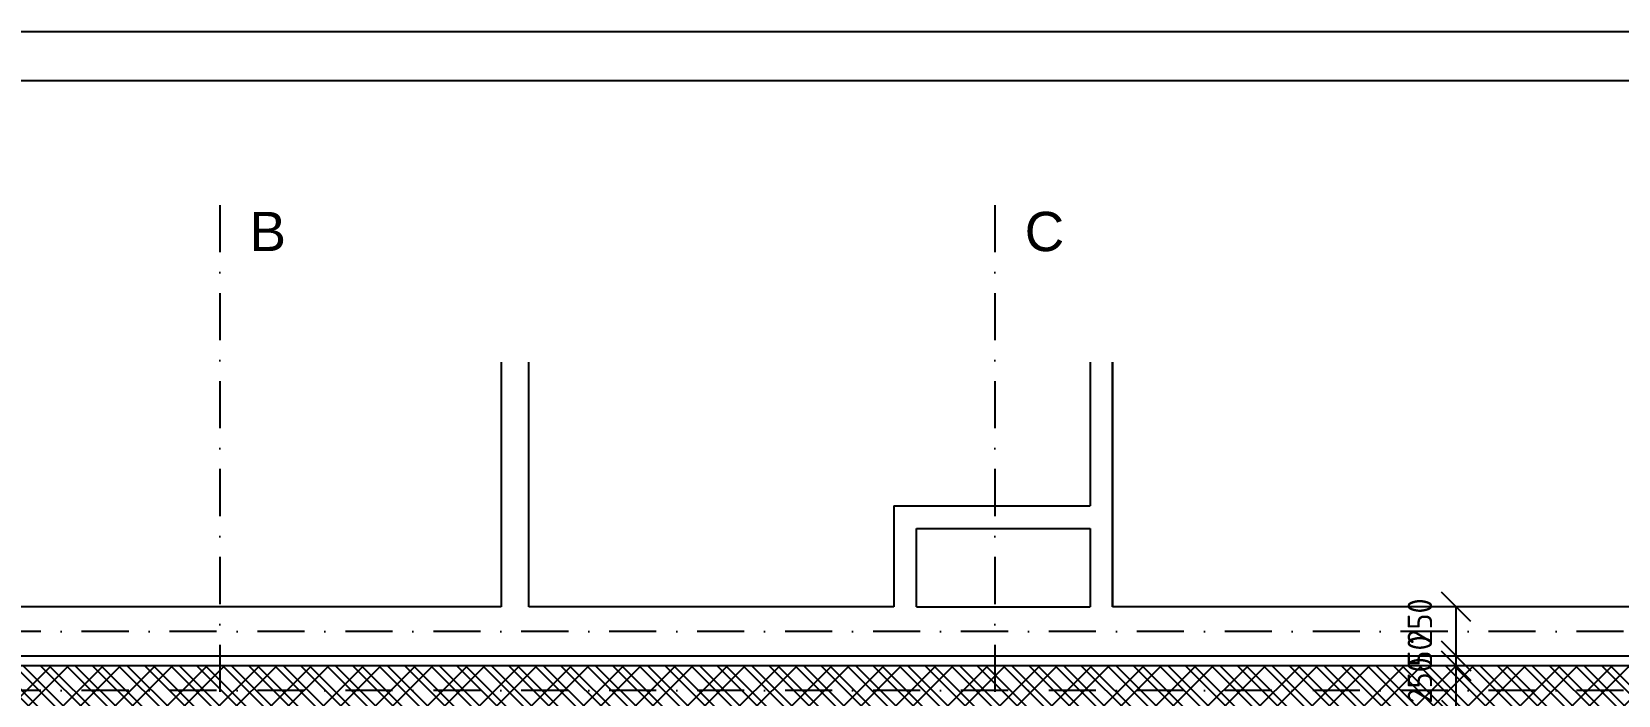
# Model space of a CAD drawing. Extents: x 4511820 to 5180432, y -1526536 to -944957.
# Drawn here: x 4984478 to 4992563, y -1312535 to -1309155 of the extents above; entities that cross this region are included whole.
import ezdxf

# ---------------------------------------------------------------- set-up
doc = ezdxf.new("R2010")
doc.units = 0
doc.header["$MEASUREMENT"] = 0
doc.linetypes.add('BODKOCIARKOVANA_3', pattern=[5.6, 3, -1.3, 0, -1.3])
doc.layers.get('0').update_dxf_attribs({"linetype": 'CONTINUOUS'})
doc.layers.get('Defpoints').update_dxf_attribs({"color": 61, "linetype": 'CONTINUOUS'})
for name, color, linetype in [('KÓTY', 4, 'CONTINUOUS'), ('MÚRY', 1, 'CONTINUOUS'), ('osi', 253, 'CONTINUOUS'), ('TENKÁ', 7, 'CONTINUOUS'), ('ŠRAFY', 82, 'CONTINUOUS')]:
    doc.layers.add(name, color=color, linetype=linetype)
doc.styles.add('styl1', font='arial.ttf')
doc.styles.add('STYLE1', font='isocp.shx')
doc.dimstyles.new('STANDARD-50', dxfattribs={"dimtxt": 125, "dimasz": 150, "dimexe": 10, "dimexo": 200, "dimgap": 20, "dimtad": 1, "dimdsep": 46, "dimlunit": 6, "dimtxsty": 'STYLE1', "dimblk1": 'OBLIQUE', "dimblk2": 'OBLIQUE', "dimsah": 1, "dimcen": 2.5, "dimse1": 1, "dimse2": 1, "dimadec": 0, "dimazin": 0, "dimtfac": 1, "dimtmove": 1, "dimatfit": 3, "dimldrblk": 'OBLIQUE', "dimfxl": 1, "dimtolj": 1, "dimtzin": 0, "dimarcsym": 0})

# ---------------------------------------------------------------- blocks, each defined once
blk = doc.blocks.new('_OBLIQUE')
at = {"color": 0, "linetype": 'ByBlock'}
blk.add_line((-0.5, -0.5), (0.5, 0.5), dxfattribs=at)
blk = doc.blocks.new('*D22583')
at = {"layer": 'Defpoints', "color": 0}
for p in [(4991737, -1312385.2), (4991868.5, -1312385.2), (4991868.5, -1312635.2)]:
    blk.add_point(p, dxfattribs=at)
at = {"layer": 'KÓTY', "color": 0, "lineweight": -2}
blk.add_line((4991737, -1312635.2), (4991737, -1312385.2), dxfattribs=at)
at = {"layer": 'KÓTY', "color": 0, "linetype": 'ByBlock', "lineweight": -2, "xscale": 150, "yscale": 150, "zscale": 150}
for p, rotation in [((4991737, -1312385.2), 90), ((4991737, -1312635.2), 270)]:
    blk.add_blockref('_OBLIQUE', p, dxfattribs=dict(at, rotation=rotation))
at = {"layer": 'KÓTY', "color": 0, "insert": (4991552, -1312459.4), "char_height": 125, "attachment_point": 5, "rotation": 90, "style": 'STYLE1'}
blk.add_mtext('\\A1;250', dxfattribs=at)
blk = doc.blocks.new('*D22584')
at = {"layer": 'Defpoints', "color": 0}
for p in [(4991737, -1312335.2), (4991868.5, -1312335.2), (4991868.5, -1312385.2)]:
    blk.add_point(p, dxfattribs=at)
at = {"layer": 'KÓTY', "color": 0, "lineweight": -2}
blk.add_line((4991737, -1312385.2), (4991737, -1312335.2), dxfattribs=at)
at = {"layer": 'KÓTY', "color": 0, "linetype": 'ByBlock', "lineweight": -2, "xscale": 150, "yscale": 150, "zscale": 150}
for p, rotation in [((4991737, -1312335.2), 90), ((4991737, -1312385.2), 270)]:
    blk.add_blockref('_OBLIQUE', p, dxfattribs=dict(at, rotation=rotation))
at = {"layer": 'KÓTY', "color": 0, "insert": (4991552, -1312309.4), "char_height": 125, "attachment_point": 5, "rotation": 90, "style": 'STYLE1'}
blk.add_mtext('\\A1;50', dxfattribs=at)
blk = doc.blocks.new('*D22585')
at = {"layer": 'Defpoints', "color": 0}
for p in [(4991737, -1312085.2), (4991868.5, -1312085.2), (4991868.5, -1312335.2)]:
    blk.add_point(p, dxfattribs=at)
at = {"layer": 'KÓTY', "color": 0, "lineweight": -2}
blk.add_line((4991737, -1312335.2), (4991737, -1312085.2), dxfattribs=at)
at = {"layer": 'KÓTY', "color": 0, "linetype": 'ByBlock', "lineweight": -2, "xscale": 150, "yscale": 150, "zscale": 150}
for p, rotation in [((4991737, -1312085.2), 90), ((4991737, -1312335.2), 270)]:
    blk.add_blockref('_OBLIQUE', p, dxfattribs=dict(at, rotation=rotation))
at = {"layer": 'KÓTY', "color": 0, "insert": (4991552, -1312159.4), "char_height": 125, "attachment_point": 5, "rotation": 90, "style": 'STYLE1'}
blk.add_mtext('\\A1;250', dxfattribs=at)

msp = doc.modelspace()

# ---------------------------------------------------------------- hatches: boundary and pattern name
at = {"layer": 'ŠRAFY'}
h = msp.add_hatch(dxfattribs=at)
h.set_pattern_fill('ANSI32', color=256, scale=500)
h.set_pattern_definition([(45, (400449.4, -131825.15), (-132.5825215, 132.5825215), []), (45, (400537.78, -131825.15), (-132.5825215, 132.5825215), [])])
h.paths.add_polyline_path([(4980951, -1312385.191), (4980951, -1312635.191), (4993871, -1312635.191), (4993871, -1312385.191), (4980951, -1312385.191)])
h = msp.add_hatch(dxfattribs=at)
h.set_pattern_fill('ANSI32', color=256, scale=250, angle=90)
h.paths.add_polyline_path([(4980951, -1312385.191), (4980951, -1312635.191), (4993871, -1312635.191), (4993871, -1312385.191), (4980951, -1312385.191)])

# ---------------------------------------------------------------- linework, layer by layer
at = {"layer": 'MÚRY', "ltscale": 0.25}
for p, q in [((4986871, -1310838), (4986871, -1312085.191)), ((4989871, -1310838), (4989871, -1311570.191)), ((4989986, -1312085.191), (4989986, -1310838)), ((4988871, -1311570.191), (4988871, -1312085.191)), ((4988871, -1311570.191), (4989871, -1311570.191)), ((4988986, -1311685.191), (4989871, -1311685.191)), ((4989871, -1311685.191), (4989871, -1312085.191)), ((4988871, -1312085.191), (4987011, -1312085.191)), ((4988986, -1312085.191), (4989871, -1312085.191)), ((4988986, -1312085.191), (4989871, -1312085.191))]:
    msp.add_line(p, q, dxfattribs=at)
at = {"layer": 'MÚRY'}
for p, q in [((4987011, -1312085.191), (4987011, -1310838)), ((4989986, -1310838), (4989986, -1312085.191)), ((4988986, -1312085.191), (4988986, -1311685.191)), ((4986871, -1312085.191), (4980951, -1312085.191)), ((4993871, -1312085.191), (4989986, -1312085.191))]:
    msp.add_line(p, q, dxfattribs=at)
at = {"layer": 'osi', "linetype": 'BODKOCIARKOVANA_3', "ltscale": 80}
for p, q in [((4985436, -1310038), (4985436, -1347555.191)), ((4989386, -1310038), (4989386, -1347555.191)), ((5041881, -1312210.191), (4978211, -1312210.191)), ((5041881, -1312510.191), (4978211, -1312510.191))]:
    msp.add_line(p, q, dxfattribs=at)
at = {"layer": 'TENKÁ', "color": 7}
for p, q in [((5065037, -1309154.796), (4975746, -1309154.796)), ((5064787, -1309404.796), (4975996, -1309404.796))]:
    msp.add_line(p, q, dxfattribs=at)
at = {"layer": 'TENKÁ'}
for p, q in [((4994411, -1312335.191), (4979011, -1312335.191)), ((4994411, -1312385.191), (4979011, -1312385.191))]:
    msp.add_line(p, q, dxfattribs=at)

# ---------------------------------------------------------------- texts
at = {"layer": 'TENKÁ', "ltscale": 0.25, "style": 'styl1'}
for s, p in [('B', (4985588.054, -1310272.5)), ('C', (4989538.054, -1310272.5))]:
    msp.add_text(s, height=200, dxfattribs=at).set_placement(p)

# ---------------------------------------------------------------- dimensions: what is measured, and where the dimension line sits
at = {"layer": 'KÓTY'}
for base, p1, p2, picture, middle in [((4991737, -1312085.191), (4991868.5, -1312335.191), (4991868.5, -1312085.191), '*D22585', (4991552, -1312159.441)), ((4991737, -1312335.191), (4991868.5, -1312385.191), (4991868.5, -1312335.191), '*D22584', (4991552, -1312309.441)), ((4991737, -1312385.191), (4991868.5, -1312635.191), (4991868.5, -1312385.191), '*D22583', (4991552, -1312459.441))]:
    dim = msp.add_linear_dim(base=base, p1=p1, p2=p2, angle=90, dimstyle='STANDARD-50', dxfattribs=at)
    dim.commit()
    dim.dimension.update_dxf_attribs({"geometry": picture, "text_midpoint": middle})

doc.saveas('drawing.dxf')
